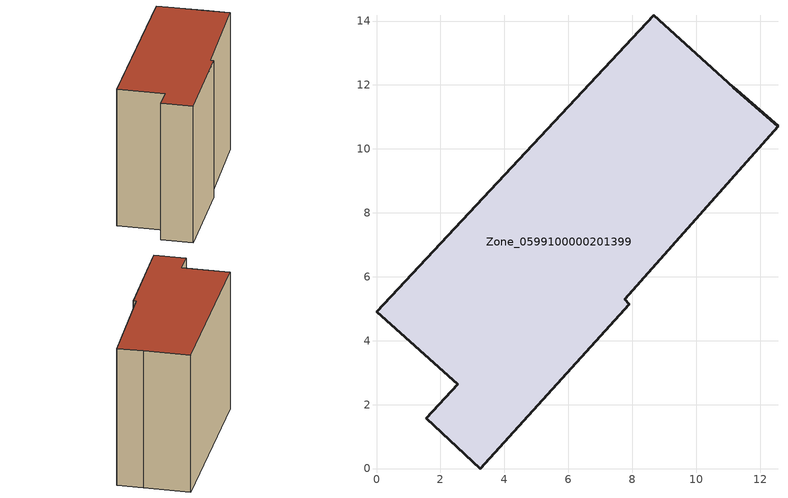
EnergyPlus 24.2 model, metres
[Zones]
Zone_0599100000201399
 floor ground (C_G): 1.55,1.58 2.54,2.64 0,4.91 8.67,14.17 11.16,11.93 12.56,10.71 7.77,5.3 7.91,5.14 3.25,0 z0
 wall outside (C_F): 2.54,2.64 1.55,1.58 3.25,0 7.91,5.14 7.77,5.3 12.56,10.71 11.16,11.93 8.67,14.17 0,4.91 2.54,2.64 z0:10.64
 roof outside (C_R): 8.67,14.17 0,4.91 2.54,2.64 1.55,1.58 3.25,0 7.91,5.14 7.77,5.3 12.56,10.71 11.16,11.93 z10.64
[BUILDING]
Pand.0599100000201399: North Axis=0; Terrain=City; Loads Convergence Tolerance Value=0.04; Temperature Convergence Tolerance Value=0.4; Solar Distribution=FullExterior; Maximum Number of Warmup Days=25; Minimum Number of Warmup Days=1
[Site:Location]
Rotterdam.The.Hague.AP_ZH_NLD Design_Conditions: Latitude=51.96; Longitude=4.45; Time Zone=1; Elevation=-4.5
[SITE:GROUNDTEMPERATURE:BUILDINGSURFACE]
18, 18, 18, 18, 18, 18, 18, 18, 18, 18, 18, 18
[MATERIAL] Thermal Absorptance=0.9; Solar Absorptance=0.7; Visible Absorptance=0.7
Name | Roughness | Thickness | Conductivity | Density | Specific Heat
G.TI.1946 | MediumSmooth | 0.15 | 1 | 540 | 1210
F.TI.1946 | Rough | 0.3 | 0.857143 | 1920 | 840
R.TI.1946 | MediumRough | 0.2 | 0.1 | 1500 | 1000
[CONSTRUCTION]
C_G: G.TI.1946
C_F: F.TI.1946
C_R: R.TI.1946
[ZONE]
Zone_0599100000201399: Type=1; Multiplier=1; Ceiling Height=Autocalculate; Volume=Autocalculate; Floor Area=autocalculate; Part of Total Floor Area=Yes
[ZONEINFILTRATION:DESIGNFLOWRATE]
Infil_Zone_0599100000201399: Zone or ZoneList or Space or SpaceList=Zone_0599100000201399; Schedule=AlwaysOn; Design Flow Rate Calculation Method=Flow/Area; Flow Rate per Floor Area=0.003; Constant Term Coefficient=1; Temperature Term Coefficient=0; Velocity Term Coefficient=0; Velocity Squared Term Coefficient=0
[HVACTEMPLATE:ZONE:IDEALLOADSAIRSYSTEM]
Zone_0599100000201399: Maximum Heating Supply Air Temperature=50; Minimum Cooling Supply Air Temperature=13; Maximum Heating Supply Air Humidity Ratio=0.0156; Minimum Cooling Supply Air Humidity Ratio=0.0077; Heating Limit=NoLimit; Cooling Limit=NoLimit; Dehumidification Control Type=ConstantSensibleHeatRatio; Cooling Sensible Heat Ratio=0.7; Dehumidification Setpoint=60; Humidification Control Type=None; Humidification Setpoint=30; Outdoor Air Method=None; Outdoor Air Flow Rate per Person=0.00944; Outdoor Air Flow Rate per Zone Floor Area=0; Outdoor Air Flow Rate per Zone=0; Demand Controlled Ventilation Type=None; Outdoor Air Economizer Type=NoEconomizer; Heat Recovery Type=None; Sensible Heat Recovery Effectiveness=0.7; Latent Heat Recovery Effectiveness=0.65
[ZONECONTROL:THERMOSTAT]
ThermostatControl_Zone_0599100000201399: Zone or ZoneList=Zone_0599100000201399; Control Type Schedule=DualSetpointControlType; Control 1=Thermostat_Zone_0599100000201399; Temperature Difference Between Cutout And Setpoint=0
[THERMOSTATSETPOINT:DUALSETPOINT]
Thermostat_Zone_0599100000201399: Heating Setpoint Temperature Schedule=HeatingSetpoint_Zone_0599100000201399; Cooling Setpoint Temperature Schedule=CoolingSetpoint_Zone_0599100000201399
[SCHEDULE:COMPACT]
HeatingSetpoint_Zone_0599100000201399: Through: 12/31, For: AllDays, Until: 24:00, 21
CoolingSetpoint_Zone_0599100000201399: Through: 12/31, For: AllDays, Until: 24:00, 24
DualSetpointControlType: Through: 12/31, For: AllDays, Until: 24:00, 4
AlwaysOn: Through: 12/31, For: AllDays, Until: 24:00, 1
